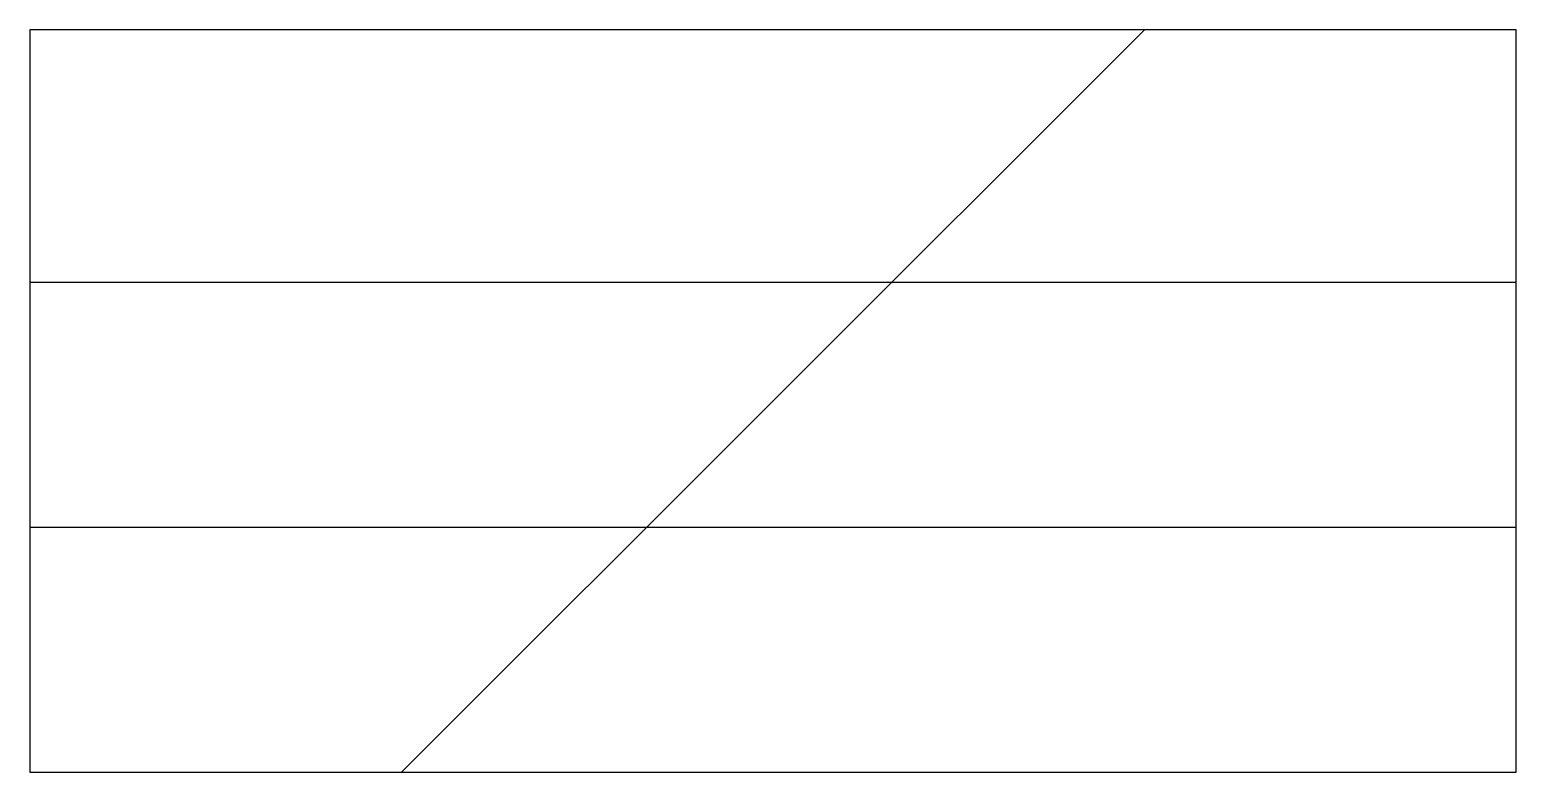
# Model space of a CAD drawing. Header units: metres. Extents: x 0 to 200, y 0 to 100.
import ezdxf

# ---------------------------------------------------------------- set-up
doc = ezdxf.new("R2010")
doc.units = ezdxf.units.M
for name, color, linetype in [('Bending', 11, 'Continuous'), ('Engrave', 9, 'Continuous'), ('OuterContour', 3, 'Continuous')]:
    doc.layers.add(name, color=color, linetype=linetype)

msp = doc.modelspace()

# ---------------------------------------------------------------- linework, layer by layer
at = {"layer": 'Bending'}
for p, q in [((0, 66), (200, 66)), ((0, 33), (200, 33))]:
    msp.add_line(p, q, dxfattribs=at)
at = {"layer": 'Engrave'}
msp.add_line((50, 0), (150, 100), dxfattribs=at)
at = {"layer": 'OuterContour', "linetype": 'Continuous'}
msp.add_lwpolyline([(0, 0), (200, 0), (200, 100), (0, 100)], close=True, dxfattribs=at)

doc.saveas('drawing.dxf')
